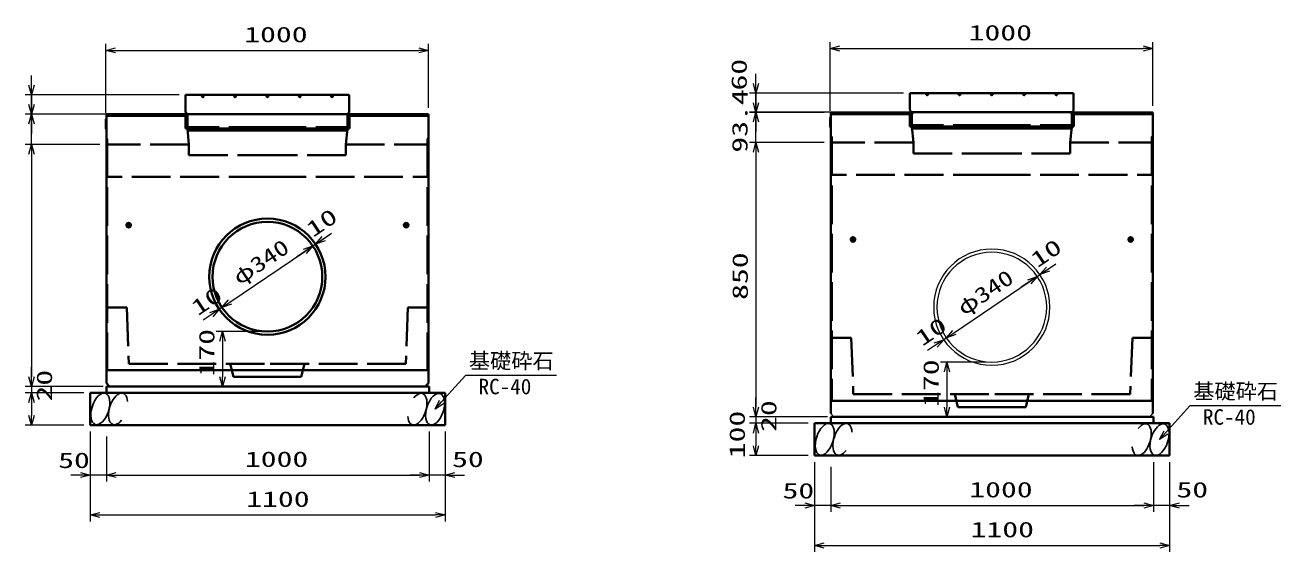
# Model space of a CAD drawing. Units: millimetres on the paper. Extents: x 0 to 841, y 0 to 594.
# Drawn here: x 255.5 to 450, y 224.2 to 305.9 of the extents above; entities that cross this region are included whole.
import ezdxf
from ezdxf.enums import TextEntityAlignment as Align

# ---------------------------------------------------------------- set-up
doc = ezdxf.new("R2010")
doc.units = ezdxf.units.MM
doc.linetypes.add('DASHED', pattern=[7.5, 6, -1.5])
for name, color, linetype, lineweight in [('D-STR-DIM（寸法）', 7, 'Continuous', 13), ('D-STR-DIM（寸法）2', 7, 'Continuous', 13), ('D-STR-HTXT(基礎砕石-旗)', 7, 'Continuous', 13), ('D-STR-STRF(グリ)', 7, 'Continuous', 25), ('D-STR（構造物）', 1, 'Continuous', 35), ('製品', 1, 'Continuous', 13)]:
    doc.layers.add(name, color=color, linetype=linetype, lineweight=lineweight)
doc.styles.add('ＭＳ ゴシック', font='')
doc.styles.get('ＭＳ ゴシック').set_extended_font_data('MS Gothic')

# ---------------------------------------------------------------- blocks, each defined once
blk = doc.blocks.new('_Open30')
at = {"color": 7, "linetype": 'Continuous', "lineweight": 13}
for p, q in [((-1, 0.2679), (0, 0)), ((0, 0), (-1, -0.2679)), ((0, 0), (-1, 0))]:
    blk.add_line(p, q, dxfattribs=at)

msp = doc.modelspace()

# ---------------------------------------------------------------- linework, layer by layer
at = {"layer": 'D-STR-DIM（寸法）'}
for p, q in [((268.017, 292.294), (268.017, 302.953)), ((269.517, 301.953), (316.517, 301.953)), ((318.017, 293.056), (318.017, 302.953)), ((380.219, 292.577), (380.219, 303.236)), ((381.719, 302.236), (428.719, 302.236)), ((430.219, 293.339), (430.219, 303.236)), ((256.535, 296.556), (256.535, 298.056)), ((368.737, 296.839), (368.737, 298.339)), ((279.392, 295.056), (255.535, 295.056)), ((256.535, 295.056), (256.535, 292.081)), ((256.535, 293.556), (256.535, 295.056)), ((391.594, 295.339), (367.737, 295.339)), ((368.737, 295.339), (368.737, 292.364)), ((368.737, 293.839), (368.737, 295.339)), ((280.212, 292.081), (255.535, 292.081)), ((267.117, 292.056), (255.535, 292.056)), ((256.535, 287.386), (256.535, 292.056)), ((392.414, 292.364), (367.737, 292.364)), ((379.319, 292.339), (367.737, 292.339)), ((368.737, 287.669), (368.737, 292.339)), ((256.535, 290.581), (256.535, 289.081)), ((368.737, 290.864), (368.737, 289.364)), ((267.117, 287.386), (255.535, 287.386)), ((267.117, 287.386), (255.535, 287.386)), ((379.319, 287.669), (367.737, 287.669)), ((379.319, 287.669), (367.737, 287.669)), ((368.737, 286.169), (368.737, 284.669)), ((368.737, 286.169), (368.737, 246.669)), ((256.535, 285.886), (256.535, 284.386)), ((256.535, 285.886), (256.535, 251.386)), ((298.864, 270.809), (303.005, 273.611)), ((301.763, 272.771), (303.005, 273.611)), ((287.27, 262.962), (298.864, 270.809)), ((298.864, 270.809), (297.622, 269.968)), ((300.107, 271.65), (300.521, 271.93)), ((411.066, 266.092), (415.207, 268.894)), ((413.965, 268.054), (415.207, 268.894)), ((412.309, 266.933), (412.723, 267.213)), ((399.472, 258.245), (411.066, 266.092)), ((411.066, 266.092), (409.824, 265.251)), ((287.27, 262.962), (288.512, 263.803)), ((284.371, 261.001), (283.129, 260.16)), ((286.028, 262.122), (285.614, 261.841)), ((399.472, 258.245), (400.714, 259.086)), ((292.067, 258.386), (285.121, 258.386)), ((286.121, 256.886), (286.121, 251.386)), ((398.23, 257.404), (397.816, 257.124)), ((396.573, 256.283), (395.331, 255.443)), ((256.535, 251.386), (256.535, 252.886)), ((404.269, 253.669), (397.323, 253.669)), ((398.323, 252.169), (398.323, 246.669)), ((264.617, 249.886), (255.535, 249.886)), ((267.617, 249.886), (255.535, 249.886)), ((256.535, 249.886), (256.535, 248.886)), ((292.067, 249.886), (285.121, 249.886)), ((264.617, 248.886), (255.535, 248.886)), ((264.617, 248.886), (255.535, 248.886)), ((256.535, 247.386), (256.535, 245.886)), ((256.535, 247.386), (256.535, 245.386)), ((368.737, 246.669), (368.737, 248.169)), ((376.819, 245.169), (367.737, 245.169)), ((379.819, 245.169), (367.737, 245.169)), ((368.737, 245.169), (368.737, 244.169)), ((404.269, 245.169), (397.323, 245.169)), ((264.617, 243.886), (255.535, 243.886)), ((376.819, 244.169), (367.737, 244.169)), ((376.819, 244.169), (367.737, 244.169)), ((265.617, 242.886), (265.617, 228.966)), ((268.117, 242.138), (268.117, 235.153)), ((318.117, 242.886), (318.117, 235.153)), ((318.117, 242.886), (318.117, 235.153)), ((320.617, 242.886), (320.617, 235.153)), ((320.617, 242.886), (320.617, 228.966)), ((368.737, 242.669), (368.737, 241.169)), ((368.737, 242.669), (368.737, 240.669)), ((268.117, 241.138), (268.117, 235.153)), ((376.819, 239.169), (367.737, 239.169)), ((377.819, 238.169), (377.819, 224.249)), ((380.319, 237.421), (380.319, 230.436)), ((430.319, 238.169), (430.319, 230.436)), ((430.319, 238.169), (430.319, 230.436)), ((432.819, 238.169), (432.819, 230.436)), ((432.819, 238.169), (432.819, 224.249)), ((268.117, 236.153), (265.617, 236.153)), ((269.617, 236.153), (271.117, 236.153)), ((269.617, 236.153), (316.617, 236.153)), ((316.617, 236.153), (315.117, 236.153)), ((320.617, 236.153), (318.117, 236.153)), ((322.117, 236.153), (323.617, 236.153)), ((380.319, 236.421), (380.319, 230.436)), ((267.117, 229.966), (319.117, 229.966)), ((380.319, 231.436), (377.819, 231.436)), ((381.819, 231.436), (383.319, 231.436)), ((381.819, 231.436), (428.819, 231.436)), ((428.819, 231.436), (427.319, 231.436)), ((432.819, 231.436), (430.319, 231.436)), ((434.319, 231.436), (435.819, 231.436)), ((379.319, 225.249), (431.319, 225.249))]:
    msp.add_line(p, q, dxfattribs=at)
at = {"layer": 'D-STR-DIM（寸法）2'}
for p, q in [((265.617, 242.886), (265.617, 235.153)), ((268.117, 241.138), (268.117, 235.153)), ((377.819, 238.169), (377.819, 230.436)), ((264.117, 236.153), (262.617, 236.153)), ((268.117, 236.153), (265.617, 236.153)), ((269.617, 236.153), (271.117, 236.153)), ((380.319, 236.421), (380.319, 230.436)), ((376.319, 231.436), (374.819, 231.436)), ((380.319, 231.436), (377.819, 231.436)), ((381.819, 231.436), (383.319, 231.436))]:
    msp.add_line(p, q, dxfattribs=at)
at = {"layer": 'D-STR-HTXT(基礎砕石-旗)'}
for points in [[(337.844, 251.597), (323.74, 251.597), (320.044, 247.478)], [(450.046, 246.88), (435.942, 246.88), (432.246, 242.761)]]:
    msp.add_lwpolyline(points, dxfattribs=at)
at = {"layer": 'D-STR-STRF(グリ)'}
for centre, major_axis in [((267.192, 246.409), (0.79, 2.421)), ((319.042, 246.362), (-0.79, -2.421)), ((379.394, 241.692), (0.79, 2.421)), ((431.244, 241.645), (-0.79, -2.421))]:
    msp.add_ellipse(centre, major_axis=major_axis, ratio=0.5139, dxfattribs=at)
for centre, start_param, end_param in [((269.933, 246.409), 5.3575563, 10.3750652), ((316.301, 246.362), 2.2159636, 7.2334726), ((382.135, 241.692), 5.3575563, 10.3750652), ((428.503, 241.645), 2.2159636, 7.2334726)]:
    msp.add_ellipse(centre, major_axis=(0.79, 2.421), ratio=0.5139, start_param=start_param, end_param=end_param, dxfattribs=at)
at = {"layer": 'D-STR（構造物）'}
for p, q in [((280.392, 295.056), (280.392, 292.493)), ((293.067, 295.056), (280.392, 295.056)), ((293.067, 295.056), (305.742, 295.056)), ((305.742, 295.056), (305.742, 292.493)), ((392.594, 295.339), (392.594, 292.776)), ((405.269, 295.339), (392.594, 295.339)), ((405.269, 295.339), (417.944, 295.339)), ((417.944, 295.339), (417.944, 292.776)), ((268.117, 250.386), (268.117, 292.056)), ((268.117, 292.056), (280.967, 292.056)), ((280.367, 291.806), (268.117, 291.806)), ((280.367, 292.056), (280.367, 289.856)), ((280.667, 292.056), (280.667, 289.556)), ((280.667, 292.056), (280.667, 289.856)), ((293.067, 292.081), (280.807, 292.081)), ((293.067, 292.081), (305.327, 292.081)), ((318.017, 292.056), (305.167, 292.056)), ((305.467, 292.056), (305.467, 289.556)), ((305.467, 292.056), (305.467, 289.856)), ((305.767, 292.056), (305.767, 289.856)), ((305.767, 291.806), (318.017, 291.806)), ((318.017, 250.386), (318.017, 292.056)), ((380.319, 245.669), (380.319, 292.339)), ((380.319, 292.339), (393.169, 292.339)), ((392.569, 292.089), (380.319, 292.089)), ((392.569, 292.339), (392.569, 290.139)), ((392.869, 292.339), (392.869, 289.839)), ((392.869, 292.339), (392.869, 290.139)), ((405.269, 292.364), (393.009, 292.364)), ((405.269, 292.364), (417.529, 292.364)), ((430.219, 292.339), (417.369, 292.339)), ((417.669, 292.339), (417.669, 289.839)), ((417.669, 292.339), (417.669, 290.139)), ((417.969, 292.339), (417.969, 290.139)), ((417.969, 292.089), (430.219, 292.089)), ((430.219, 245.669), (430.219, 292.339)), ((268.117, 291.394), (268.017, 291.294)), ((268.017, 291.294), (268.017, 289.794)), ((280.667, 289.856), (280.367, 289.856)), ((280.367, 289.856), (280.667, 289.856)), ((280.667, 289.856), (293.067, 289.856)), ((305.467, 289.856), (293.067, 289.856)), ((305.467, 289.856), (305.767, 289.856)), ((305.767, 289.856), (305.467, 289.856)), ((380.319, 291.677), (380.219, 291.577)), ((380.219, 291.577), (380.219, 290.077)), ((380.219, 290.077), (380.319, 289.977)), ((392.869, 290.139), (392.569, 290.139)), ((392.569, 290.139), (392.869, 290.139)), ((392.869, 290.139), (405.269, 290.139)), ((392.869, 289.839), (405.269, 289.839)), ((417.669, 290.139), (405.269, 290.139)), ((417.669, 289.839), (405.269, 289.839)), ((417.669, 290.139), (417.969, 290.139)), ((417.969, 290.139), (417.669, 290.139)), ((268.017, 289.794), (268.117, 289.694)), ((268.117, 288.386), (268.267, 288.256)), ((280.667, 289.556), (293.067, 289.556)), ((305.467, 289.556), (293.067, 289.556)), ((318.017, 288.386), (317.867, 288.256)), ((380.319, 288.669), (380.469, 288.539)), ((430.219, 288.669), (430.069, 288.539)), ((271.117, 274.881), (272.017, 274.881)), ((271.567, 275.331), (271.567, 274.431)), ((315.017, 274.881), (314.117, 274.881)), ((314.567, 275.331), (314.567, 274.431)), ((383.319, 272.664), (384.219, 272.664)), ((383.769, 273.114), (383.769, 272.214)), ((427.219, 272.664), (426.319, 272.664)), ((426.769, 273.114), (426.769, 272.214)), ((268.117, 252.386), (293.067, 252.386)), ((318.017, 252.386), (293.067, 252.386)), ((268.617, 249.886), (268.117, 250.386)), ((268.117, 249.886), (268.117, 248.886)), ((268.117, 249.886), (318.117, 249.886)), ((293.067, 249.886), (268.617, 249.886)), ((293.067, 249.886), (317.517, 249.886)), ((317.517, 249.886), (318.017, 250.386)), ((318.117, 249.886), (318.117, 248.886)), ((265.617, 248.886), (320.617, 248.886)), ((265.617, 248.886), (265.617, 243.886)), ((265.617, 248.886), (320.617, 248.886)), ((320.617, 248.886), (320.617, 243.886)), ((380.319, 247.669), (405.269, 247.669)), ((430.219, 247.669), (405.269, 247.669)), ((380.319, 245.169), (380.319, 244.169)), ((380.319, 245.169), (430.319, 245.169)), ((430.319, 245.169), (430.319, 244.169)), ((265.617, 243.886), (320.617, 243.886)), ((377.819, 244.169), (432.819, 244.169)), ((377.819, 244.169), (377.819, 239.169)), ((377.819, 244.169), (432.819, 244.169)), ((432.819, 244.169), (432.819, 239.169)), ((377.819, 239.169), (432.819, 239.169))]:
    msp.add_line(p, q, dxfattribs=at)
at = {"layer": 'D-STR（構造物）', "linetype": 'DASHED'}
for p, q in [((280.667, 289.856), (280.917, 287.386)), ((280.892, 290.081), (280.892, 289.856)), ((293.067, 290.081), (280.892, 290.081)), ((293.067, 290.081), (305.242, 290.081)), ((305.467, 289.856), (305.217, 287.386)), ((305.242, 290.081), (305.242, 289.856)), ((392.869, 290.139), (393.119, 287.669)), ((393.094, 290.364), (393.094, 290.139)), ((405.269, 290.364), (393.094, 290.364)), ((405.269, 290.364), (417.444, 290.364)), ((417.669, 290.139), (417.419, 287.669)), ((417.444, 290.364), (417.444, 290.139)), ((268.267, 288.256), (268.267, 252.386)), ((317.867, 288.256), (317.867, 252.386)), ((380.469, 288.539), (380.469, 247.669)), ((430.069, 288.539), (430.069, 247.669)), ((280.917, 287.386), (268.117, 287.386)), ((280.917, 287.386), (280.917, 285.699)), ((305.217, 287.386), (305.217, 285.699)), ((305.217, 287.386), (318.017, 287.386)), ((393.119, 287.669), (380.319, 287.669)), ((393.119, 287.669), (393.119, 285.982)), ((393.119, 285.982), (405.269, 285.982)), ((417.419, 285.982), (405.269, 285.982)), ((417.419, 287.669), (417.419, 285.982)), ((417.419, 287.669), (430.219, 287.669)), ((280.917, 285.699), (293.067, 285.699)), ((305.217, 285.699), (293.067, 285.699)), ((293.067, 282.386), (268.117, 282.386)), ((293.067, 282.386), (318.017, 282.386)), ((405.269, 282.669), (380.319, 282.669)), ((405.269, 282.669), (430.219, 282.669)), ((271.299, 262.136), (268.117, 262.136)), ((271.299, 262.136), (271.617, 253.386)), ((314.835, 262.136), (314.517, 253.386)), ((314.835, 262.136), (318.017, 262.136)), ((383.501, 257.419), (380.319, 257.419)), ((383.501, 257.419), (383.819, 248.669)), ((427.037, 257.419), (426.719, 248.669)), ((427.037, 257.419), (430.219, 257.419)), ((271.617, 253.386), (293.067, 253.386)), ((287.817, 251.386), (287.317, 253.386)), ((314.517, 253.386), (293.067, 253.386)), ((298.317, 251.386), (298.817, 253.386)), ((293.067, 251.386), (287.817, 251.386)), ((293.067, 251.386), (298.317, 251.386)), ((383.819, 248.669), (405.269, 248.669)), ((400.019, 246.669), (399.519, 248.669)), ((426.719, 248.669), (405.269, 248.669)), ((410.519, 246.669), (411.019, 248.669)), ((405.269, 246.669), (400.019, 246.669)), ((405.269, 246.669), (410.519, 246.669))]:
    msp.add_line(p, q, dxfattribs=at)
at = {"layer": 'D-STR（構造物）'}
for centre, radius in [((283.067, 294.881), 0.15), ((288.067, 294.881), 0.15), ((293.067, 294.881), 0.15), ((293.067, 294.881), 0.15), ((298.067, 294.881), 0.15), ((303.067, 294.881), 0.15), ((395.269, 295.164), 0.15), ((400.269, 295.164), 0.15), ((405.269, 295.164), 0.15), ((405.269, 295.164), 0.15), ((410.269, 295.164), 0.15), ((415.269, 295.164), 0.15), ((271.567, 274.881), 0.35), ((271.567, 274.881), 0.3), ((314.567, 274.881), 0.35), ((314.567, 274.881), 0.3), ((383.769, 272.664), 0.35), ((383.769, 272.664), 0.3), ((426.769, 272.664), 0.35), ((426.769, 272.664), 0.3)]:
    msp.add_circle(centre, radius, dxfattribs=at)
for centre, radius, start, end in [((280.807, 292.493), 0.41, 180, 270), ((305.327, 292.493), 0.41, 270, 0), ((393.009, 292.776), 0.41, 180, 270), ((417.529, 292.776), 0.41, 270, 0), ((293.067, 266.886), 9, 90, 270), ((293.067, 266.886), 8.5, 90, 270), ((293.067, 266.886), 9, 270, 90), ((293.067, 266.886), 8.5, 270, 90)]:
    msp.add_arc(centre, radius, start, end, dxfattribs=at)
at = {"layer": '製品'}
for p, q in [((380.819, 245.169), (380.319, 245.669)), ((405.269, 245.169), (380.819, 245.169)), ((405.269, 245.169), (429.719, 245.169)), ((429.719, 245.169), (430.219, 245.669))]:
    msp.add_line(p, q, dxfattribs=at)
for radius, start, end in [(9, 90, 270), (8.5, 90, 270), (9, 270, 90), (8.5, 270, 90)]:
    msp.add_arc((405.269, 262.169), radius, start, end, dxfattribs=at)

# ---------------------------------------------------------------- block references
at = {"layer": 'D-STR-DIM（寸法）', "xscale": 1.5, "yscale": 1.5}
for p, rotation in [((268.017, 301.953), 180), ((380.219, 302.236), 180), ((256.535, 295.056), 270), ((368.737, 295.339), 270), ((368.737, 292.339), 270), ((256.535, 292.056), 270), ((256.535, 292.081), 90), ((368.737, 292.364), 90), ((256.535, 287.386), 90), ((256.535, 287.386), 90), ((368.737, 287.669), 90), ((368.737, 287.669), 90), ((300.521, 271.93), 214.08907), ((300.107, 271.65), 34.08907), ((300.107, 271.65), 34.08907), ((412.309, 266.933), 34.08907), ((412.309, 266.933), 34.08907), ((412.723, 267.213), 214.08907), ((286.028, 262.122), 214.08907), ((286.028, 262.122), 214.08907), ((285.614, 261.841), 34.08907), ((286.121, 258.386), 90), ((397.816, 257.124), 34.08907), ((398.23, 257.404), 214.08907), ((398.23, 257.404), 214.08907), ((398.323, 253.669), 90), ((256.535, 249.886), 270), ((256.535, 249.886), 270), ((286.121, 249.886), 270), ((256.535, 248.886), 90), ((256.535, 248.886), 90), ((256.535, 243.886), 270), ((368.737, 245.169), 270), ((368.737, 245.169), 270), ((398.323, 245.169), 270), ((368.737, 244.169), 90), ((368.737, 244.169), 90), ((368.737, 239.169), 270), ((268.117, 236.153), 180), ((268.117, 236.153), 180), ((320.617, 236.153), 180), ((380.319, 231.436), 180), ((380.319, 231.436), 180), ((432.819, 231.436), 180), ((265.617, 229.966), 180), ((377.819, 225.249), 180)]:
    msp.add_blockref('_Open30', p, dxfattribs=dict(at, rotation=rotation))
for p in [(318.017, 301.953), (430.219, 302.236), (318.117, 236.153), (318.117, 236.153), (430.319, 231.436), (430.319, 231.436), (320.617, 229.966), (432.819, 225.249)]:
    msp.add_blockref('_Open30', p, dxfattribs=at)
at = {"layer": 'D-STR-DIM（寸法）2', "xscale": 1.5, "yscale": 1.5}
for p in [(265.617, 236.153), (377.819, 231.436)]:
    msp.add_blockref('_Open30', p, dxfattribs=at)
at = {"layer": 'D-STR-DIM（寸法）2', "xscale": 1.5, "yscale": 1.5, "rotation": 180}
for p in [(268.117, 236.153), (380.319, 231.436)]:
    msp.add_blockref('_Open30', p, dxfattribs=at)
at = {"layer": 'D-STR-HTXT(基礎砕石-旗)', "xscale": 1.5, "yscale": 1.5, "rotation": 228.09044}
for p in [(319.042, 246.362), (431.244, 241.645)]:
    msp.add_blockref('_Open30', p, dxfattribs=at)

# ---------------------------------------------------------------- texts
at = {"layer": 'D-STR-DIM（寸法）', "style": 'ＭＳ ゴシック', "width": 1.5}
for s, p in [('1000', (289.475, 302.491)), ('1000', (401.677, 302.774)), ('1000', (289.575, 236.691)), ('50', (321.666, 236.67)), ('1100', (289.784, 230.503)), ('1000', (401.777, 231.973)), ('50', (433.868, 231.953)), ('1100', (401.986, 225.786))]:
    msp.add_text(s, height=2.405, dxfattribs=at).set_placement(p, align=Align.BOTTOM_LEFT)
at = {"layer": 'D-STR-DIM（寸法）', "style": 'ＭＳ ゴシック'}
for s, rotation, width, p in [('60', 90, 1.5, (368.044, 295.738)), ('93.4', 90, 1.5, (368.152, 286.107)), ('10', 34.089, 1.5, (300.524, 272.297)), ('φ340', 34.089, 1.3, (289.143, 264.879)), ('10', 34.089, 1.5, (412.726, 267.58)), ('850', 90, 1.5, (368.199, 263.294)), ('φ340', 34.089, 1.3, (401.345, 260.161)), ('10', 34.089, 1.5, (282.694, 260.137)), ('10', 34.089, 1.5, (394.896, 255.42)), ('170', 90, 1.5, (285.583, 251.427)), ('170', 90, 1.5, (397.785, 246.71)), ('20', 90, 1.5, (260.435, 247.554)), ('20', 90, 1.5, (372.637, 242.837)), ('100', 90, 1.5, (367.749, 238.757))]:
    msp.add_text(s, height=2.405, rotation=rotation, dxfattribs=dict(at, width=width)).set_placement(p, align=Align.BOTTOM_LEFT)
at = {"layer": 'D-STR-DIM（寸法）2', "style": 'ＭＳ ゴシック', "width": 1.5}
for p in [(260.654, 236.518), (372.855, 231.801)]:
    msp.add_text('50', height=2.405, dxfattribs=at).set_placement(p, align=Align.BOTTOM_LEFT)
at = {"layer": 'D-STR-HTXT(基礎砕石-旗)', "style": 'ＭＳ ゴシック'}
for s, p in [('基礎砕石', (324.276, 251.932)), ('RC-40', (325.764, 247.946)), ('基礎砕石', (436.478, 247.214)), ('RC-40', (437.966, 243.229))]:
    msp.add_text(s, height=2.405, dxfattribs=at).set_placement(p, align=Align.BOTTOM_LEFT)

doc.saveas('drawing.dxf')
